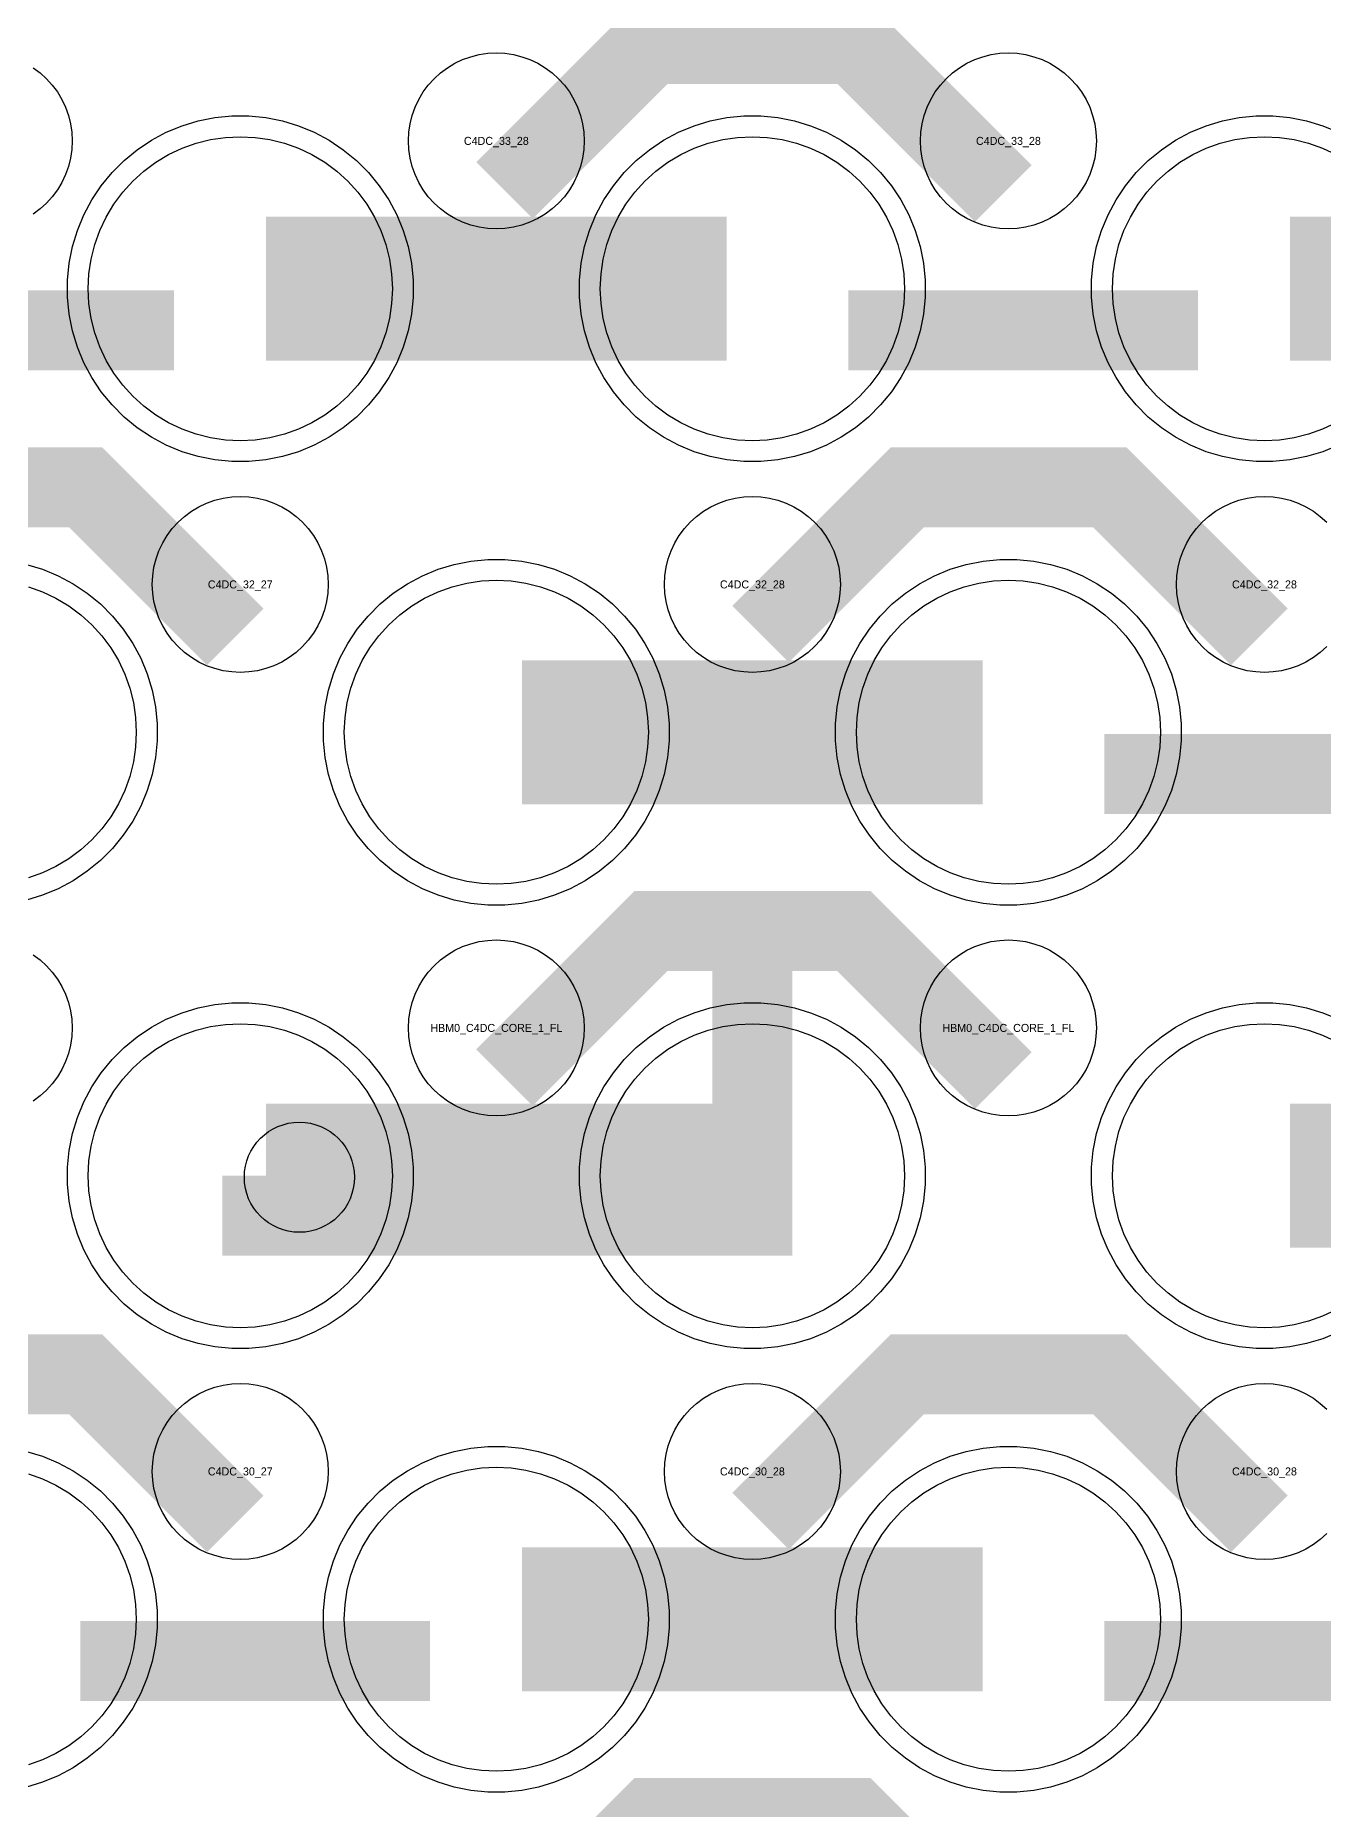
# Model space of a CAD drawing. Extents: x -11880 to 11880, y -14992 to 14992.
# Drawn here: x -3184 to -2782, y -10742 to -10188 of the extents above; entities that cross this region are included whole.
import ezdxf
from ezdxf.enums import TextEntityAlignment as Align

# ---------------------------------------------------------------- set-up
doc = ezdxf.new("R2010")
doc.units = 0
doc.header["$MEASUREMENT"] = 0
for name, color, linetype in [('GDS_775_DT_237', 138, 'CONTINUOUS'), ('RDL1_FS', 34, 'CONTINUOUS'), ('RDL_BS', 160, 'CONTINUOUS')]:
    doc.layers.add(name, color=color, linetype=linetype)

msp = doc.modelspace()

# ---------------------------------------------------------------- linework, layer by layer
at = {"layer": 'RDL1_FS'}
for points in [[(-3120, -10314.459), (-3124.657, -10314.23), (-3129.268, -10313.546), (-3133.791, -10312.414), (-3138.181, -10310.842), (-3142.395, -10308.85), (-3146.395, -10306.452), (-3150.14, -10303.674), (-3153.594, -10300.544), (-3156.724, -10297.09), (-3159.502, -10293.345), (-3161.9, -10289.345), (-3163.892, -10285.131), (-3165.464, -10280.741), (-3166.596, -10276.218), (-3167.28, -10271.607), (-3167.509, -10266.95), (-3167.28, -10262.293), (-3166.596, -10257.682), (-3165.464, -10253.159), (-3163.892, -10248.769), (-3161.9, -10244.555), (-3159.502, -10240.555), (-3156.724, -10236.81), (-3153.594, -10233.356), (-3150.14, -10230.226), (-3146.395, -10227.448), (-3142.395, -10225.05), (-3138.181, -10223.058), (-3133.791, -10221.486), (-3129.268, -10220.354), (-3124.657, -10219.67), (-3120, -10219.441), (-3115.343, -10219.67), (-3110.732, -10220.354), (-3106.209, -10221.486), (-3101.819, -10223.058), (-3097.605, -10225.05), (-3093.605, -10227.448), (-3089.86, -10230.226), (-3086.406, -10233.356), (-3083.276, -10236.81), (-3080.498, -10240.555), (-3078.1, -10244.555), (-3076.108, -10248.769), (-3074.536, -10253.159), (-3073.404, -10257.682), (-3072.72, -10262.293), (-3072.491, -10266.95), (-3072.72, -10271.607), (-3073.404, -10276.218), (-3074.536, -10280.741), (-3076.108, -10285.131), (-3078.1, -10289.345), (-3080.498, -10293.345), (-3083.276, -10297.09), (-3086.406, -10300.544), (-3089.86, -10303.674), (-3093.605, -10306.452), (-3097.605, -10308.85), (-3101.819, -10310.842), (-3106.209, -10312.414), (-3110.732, -10313.546), (-3115.343, -10314.23)], [(-2960, -10314.459), (-2964.657, -10314.23), (-2969.268, -10313.546), (-2973.791, -10312.414), (-2978.181, -10310.842), (-2982.395, -10308.85), (-2986.395, -10306.452), (-2990.14, -10303.674), (-2993.594, -10300.544), (-2996.724, -10297.09), (-2999.502, -10293.345), (-3001.9, -10289.345), (-3003.892, -10285.131), (-3005.464, -10280.741), (-3006.596, -10276.218), (-3007.28, -10271.607), (-3007.509, -10266.95), (-3007.28, -10262.293), (-3006.596, -10257.682), (-3005.464, -10253.159), (-3003.892, -10248.769), (-3001.9, -10244.555), (-2999.502, -10240.555), (-2996.724, -10236.81), (-2993.594, -10233.356), (-2990.14, -10230.226), (-2986.395, -10227.448), (-2982.395, -10225.05), (-2978.181, -10223.058), (-2973.791, -10221.486), (-2969.268, -10220.354), (-2964.657, -10219.67), (-2960, -10219.441), (-2955.343, -10219.67), (-2950.732, -10220.354), (-2946.209, -10221.486), (-2941.819, -10223.058), (-2937.605, -10225.05), (-2933.605, -10227.448), (-2929.86, -10230.226), (-2926.406, -10233.356), (-2923.276, -10236.81), (-2920.498, -10240.555), (-2918.1, -10244.555), (-2916.108, -10248.769), (-2914.536, -10253.159), (-2913.404, -10257.682), (-2912.72, -10262.293), (-2912.491, -10266.95), (-2912.72, -10271.607), (-2913.404, -10276.218), (-2914.536, -10280.741), (-2916.108, -10285.131), (-2918.1, -10289.345), (-2920.498, -10293.345), (-2923.276, -10297.09), (-2926.406, -10300.544), (-2929.86, -10303.674), (-2933.605, -10306.452), (-2937.605, -10308.85), (-2941.819, -10310.842), (-2946.209, -10312.414), (-2950.732, -10313.546), (-2955.343, -10314.23)], [(-3040, -10453.024), (-3044.657, -10452.795), (-3049.268, -10452.111), (-3053.791, -10450.979), (-3058.181, -10449.407), (-3062.395, -10447.415), (-3066.395, -10445.017), (-3070.14, -10442.239), (-3073.594, -10439.109), (-3076.724, -10435.655), (-3079.502, -10431.91), (-3081.9, -10427.91), (-3083.892, -10423.696), (-3085.464, -10419.306), (-3086.596, -10414.783), (-3087.28, -10410.172), (-3087.509, -10405.515), (-3087.28, -10400.858), (-3086.596, -10396.247), (-3085.464, -10391.724), (-3083.892, -10387.334), (-3081.9, -10383.12), (-3079.502, -10379.12), (-3076.724, -10375.375), (-3073.594, -10371.921), (-3070.14, -10368.791), (-3066.395, -10366.013), (-3062.395, -10363.615), (-3058.181, -10361.623), (-3053.791, -10360.051), (-3049.268, -10358.919), (-3044.657, -10358.235), (-3040, -10358.006), (-3035.343, -10358.235), (-3030.732, -10358.919), (-3026.209, -10360.051), (-3021.819, -10361.623), (-3017.605, -10363.615), (-3013.605, -10366.013), (-3009.86, -10368.791), (-3006.406, -10371.921), (-3003.276, -10375.375), (-3000.498, -10379.12), (-2998.1, -10383.12), (-2996.108, -10387.334), (-2994.536, -10391.724), (-2993.404, -10396.247), (-2992.72, -10400.858), (-2992.491, -10405.515), (-2992.72, -10410.172), (-2993.404, -10414.783), (-2994.536, -10419.306), (-2996.108, -10423.696), (-2998.1, -10427.91), (-3000.498, -10431.91), (-3003.276, -10435.655), (-3006.406, -10439.109), (-3009.86, -10442.239), (-3013.605, -10445.017), (-3017.605, -10447.415), (-3021.819, -10449.407), (-3026.209, -10450.979), (-3030.732, -10452.111), (-3035.343, -10452.795)], [(-2880, -10453.024), (-2884.657, -10452.795), (-2889.268, -10452.111), (-2893.791, -10450.979), (-2898.181, -10449.407), (-2902.395, -10447.415), (-2906.395, -10445.017), (-2910.14, -10442.239), (-2913.594, -10439.109), (-2916.724, -10435.655), (-2919.502, -10431.91), (-2921.9, -10427.91), (-2923.892, -10423.696), (-2925.464, -10419.306), (-2926.596, -10414.783), (-2927.28, -10410.172), (-2927.509, -10405.515), (-2927.28, -10400.858), (-2926.596, -10396.247), (-2925.464, -10391.724), (-2923.892, -10387.334), (-2921.9, -10383.12), (-2919.502, -10379.12), (-2916.724, -10375.375), (-2913.594, -10371.921), (-2910.14, -10368.791), (-2906.395, -10366.013), (-2902.395, -10363.615), (-2898.181, -10361.623), (-2893.791, -10360.051), (-2889.268, -10358.919), (-2884.657, -10358.235), (-2880, -10358.006), (-2875.343, -10358.235), (-2870.732, -10358.919), (-2866.209, -10360.051), (-2861.819, -10361.623), (-2857.605, -10363.615), (-2853.605, -10366.013), (-2849.86, -10368.791), (-2846.406, -10371.921), (-2843.276, -10375.375), (-2840.498, -10379.12), (-2838.1, -10383.12), (-2836.108, -10387.334), (-2834.536, -10391.724), (-2833.404, -10396.247), (-2832.72, -10400.858), (-2832.491, -10405.515), (-2832.72, -10410.172), (-2833.404, -10414.783), (-2834.536, -10419.306), (-2836.108, -10423.696), (-2838.1, -10427.91), (-2840.498, -10431.91), (-2843.276, -10435.655), (-2846.406, -10439.109), (-2849.86, -10442.239), (-2853.605, -10445.017), (-2857.605, -10447.415), (-2861.819, -10449.407), (-2866.209, -10450.979), (-2870.732, -10452.111), (-2875.343, -10452.795)], [(-3120, -10591.589), (-3124.657, -10591.36), (-3129.268, -10590.676), (-3133.791, -10589.544), (-3138.181, -10587.972), (-3142.395, -10585.98), (-3146.395, -10583.582), (-3150.14, -10580.804), (-3153.594, -10577.674), (-3156.724, -10574.22), (-3159.502, -10570.475), (-3161.9, -10566.475), (-3163.892, -10562.261), (-3165.464, -10557.871), (-3166.596, -10553.348), (-3167.28, -10548.737), (-3167.509, -10544.08), (-3167.28, -10539.423), (-3166.596, -10534.812), (-3165.464, -10530.289), (-3163.892, -10525.899), (-3161.9, -10521.685), (-3159.502, -10517.685), (-3156.724, -10513.94), (-3153.594, -10510.486), (-3150.14, -10507.356), (-3146.395, -10504.578), (-3142.395, -10502.18), (-3138.181, -10500.188), (-3133.791, -10498.616), (-3129.268, -10497.484), (-3124.657, -10496.8), (-3120, -10496.571), (-3115.343, -10496.8), (-3110.732, -10497.484), (-3106.209, -10498.616), (-3101.819, -10500.188), (-3097.605, -10502.18), (-3093.605, -10504.578), (-3089.86, -10507.356), (-3086.406, -10510.486), (-3083.276, -10513.94), (-3080.498, -10517.685), (-3078.1, -10521.685), (-3076.108, -10525.899), (-3074.536, -10530.289), (-3073.404, -10534.812), (-3072.72, -10539.423), (-3072.491, -10544.08), (-3072.72, -10548.737), (-3073.404, -10553.348), (-3074.536, -10557.871), (-3076.108, -10562.261), (-3078.1, -10566.475), (-3080.498, -10570.475), (-3083.276, -10574.22), (-3086.406, -10577.674), (-3089.86, -10580.804), (-3093.605, -10583.582), (-3097.605, -10585.98), (-3101.819, -10587.972), (-3106.209, -10589.544), (-3110.732, -10590.676), (-3115.343, -10591.36)], [(-2960, -10591.589), (-2964.657, -10591.36), (-2969.268, -10590.676), (-2973.791, -10589.544), (-2978.181, -10587.972), (-2982.395, -10585.98), (-2986.395, -10583.582), (-2990.14, -10580.804), (-2993.594, -10577.674), (-2996.724, -10574.22), (-2999.502, -10570.475), (-3001.9, -10566.475), (-3003.892, -10562.261), (-3005.464, -10557.871), (-3006.596, -10553.348), (-3007.28, -10548.737), (-3007.509, -10544.08), (-3007.28, -10539.423), (-3006.596, -10534.812), (-3005.464, -10530.289), (-3003.892, -10525.899), (-3001.9, -10521.685), (-2999.502, -10517.685), (-2996.724, -10513.94), (-2993.594, -10510.486), (-2990.14, -10507.356), (-2986.395, -10504.578), (-2982.395, -10502.18), (-2978.181, -10500.188), (-2973.791, -10498.616), (-2969.268, -10497.484), (-2964.657, -10496.8), (-2960, -10496.571), (-2955.343, -10496.8), (-2950.732, -10497.484), (-2946.209, -10498.616), (-2941.819, -10500.188), (-2937.605, -10502.18), (-2933.605, -10504.578), (-2929.86, -10507.356), (-2926.406, -10510.486), (-2923.276, -10513.94), (-2920.498, -10517.685), (-2918.1, -10521.685), (-2916.108, -10525.899), (-2914.536, -10530.289), (-2913.404, -10534.812), (-2912.72, -10539.423), (-2912.491, -10544.08), (-2912.72, -10548.737), (-2913.404, -10553.348), (-2914.536, -10557.871), (-2916.108, -10562.261), (-2918.1, -10566.475), (-2920.498, -10570.475), (-2923.276, -10574.22), (-2926.406, -10577.674), (-2929.86, -10580.804), (-2933.605, -10583.582), (-2937.605, -10585.98), (-2941.819, -10587.972), (-2946.209, -10589.544), (-2950.732, -10590.676), (-2955.343, -10591.36)], [(-3040, -10730.149), (-3044.657, -10729.92), (-3049.268, -10729.236), (-3053.791, -10728.104), (-3058.181, -10726.532), (-3062.395, -10724.54), (-3066.395, -10722.142), (-3070.14, -10719.364), (-3073.594, -10716.234), (-3076.724, -10712.78), (-3079.502, -10709.035), (-3081.9, -10705.035), (-3083.892, -10700.821), (-3085.464, -10696.431), (-3086.596, -10691.908), (-3087.28, -10687.297), (-3087.509, -10682.64), (-3087.28, -10677.983), (-3086.596, -10673.372), (-3085.464, -10668.849), (-3083.892, -10664.459), (-3081.9, -10660.245), (-3079.502, -10656.245), (-3076.724, -10652.5), (-3073.594, -10649.046), (-3070.14, -10645.916), (-3066.395, -10643.138), (-3062.395, -10640.74), (-3058.181, -10638.748), (-3053.791, -10637.176), (-3049.268, -10636.044), (-3044.657, -10635.36), (-3040, -10635.131), (-3035.343, -10635.36), (-3030.732, -10636.044), (-3026.209, -10637.176), (-3021.819, -10638.748), (-3017.605, -10640.74), (-3013.605, -10643.138), (-3009.86, -10645.916), (-3006.406, -10649.046), (-3003.276, -10652.5), (-3000.498, -10656.245), (-2998.1, -10660.245), (-2996.108, -10664.459), (-2994.536, -10668.849), (-2993.404, -10673.372), (-2992.72, -10677.983), (-2992.491, -10682.64), (-2992.72, -10687.297), (-2993.404, -10691.908), (-2994.536, -10696.431), (-2996.108, -10700.821), (-2998.1, -10705.035), (-3000.498, -10709.035), (-3003.276, -10712.78), (-3006.406, -10716.234), (-3009.86, -10719.364), (-3013.605, -10722.142), (-3017.605, -10724.54), (-3021.819, -10726.532), (-3026.209, -10728.104), (-3030.732, -10729.236), (-3035.343, -10729.92)], [(-2880, -10730.149), (-2884.657, -10729.92), (-2889.268, -10729.236), (-2893.791, -10728.104), (-2898.181, -10726.532), (-2902.395, -10724.54), (-2906.395, -10722.142), (-2910.14, -10719.364), (-2913.594, -10716.234), (-2916.724, -10712.78), (-2919.502, -10709.035), (-2921.9, -10705.035), (-2923.892, -10700.821), (-2925.464, -10696.431), (-2926.596, -10691.908), (-2927.28, -10687.297), (-2927.509, -10682.64), (-2927.28, -10677.983), (-2926.596, -10673.372), (-2925.464, -10668.849), (-2923.892, -10664.459), (-2921.9, -10660.245), (-2919.502, -10656.245), (-2916.724, -10652.5), (-2913.594, -10649.046), (-2910.14, -10645.916), (-2906.395, -10643.138), (-2902.395, -10640.74), (-2898.181, -10638.748), (-2893.791, -10637.176), (-2889.268, -10636.044), (-2884.657, -10635.36), (-2880, -10635.131), (-2875.343, -10635.36), (-2870.732, -10636.044), (-2866.209, -10637.176), (-2861.819, -10638.748), (-2857.605, -10640.74), (-2853.605, -10643.138), (-2849.86, -10645.916), (-2846.406, -10649.046), (-2843.276, -10652.5), (-2840.498, -10656.245), (-2838.1, -10660.245), (-2836.108, -10664.459), (-2834.536, -10668.849), (-2833.404, -10673.372), (-2832.72, -10677.983), (-2832.491, -10682.64), (-2832.72, -10687.297), (-2833.404, -10691.908), (-2834.536, -10696.431), (-2836.108, -10700.821), (-2838.1, -10705.035), (-2840.498, -10709.035), (-2843.276, -10712.78), (-2846.406, -10716.234), (-2849.86, -10719.364), (-2853.605, -10722.142), (-2857.605, -10724.54), (-2861.819, -10726.532), (-2866.209, -10728.104), (-2870.732, -10729.236), (-2875.343, -10729.92)]]:
    msp.add_lwpolyline(points, close=True, dxfattribs=at)
for points in [[(-2777.605, -10308.85), (-2781.819, -10310.842), (-2786.209, -10312.414), (-2790.732, -10313.546), (-2795.343, -10314.23), (-2800, -10314.459), (-2804.657, -10314.23), (-2809.268, -10313.546), (-2813.791, -10312.414), (-2818.181, -10310.842), (-2822.395, -10308.85), (-2826.395, -10306.452), (-2830.14, -10303.674), (-2833.594, -10300.544), (-2836.724, -10297.09), (-2839.502, -10293.345), (-2841.9, -10289.345), (-2843.892, -10285.131), (-2845.464, -10280.741), (-2846.596, -10276.218), (-2847.28, -10271.607), (-2847.509, -10266.95), (-2847.28, -10262.293), (-2846.596, -10257.682), (-2845.464, -10253.159), (-2843.892, -10248.769), (-2841.9, -10244.555), (-2839.502, -10240.555), (-2836.724, -10236.81), (-2833.594, -10233.356), (-2830.14, -10230.226), (-2826.395, -10227.448), (-2822.395, -10225.05), (-2818.181, -10223.058), (-2813.791, -10221.486), (-2809.268, -10220.354), (-2804.657, -10219.67), (-2800, -10219.441), (-2795.343, -10219.67), (-2790.732, -10220.354), (-2786.209, -10221.486), (-2781.819, -10223.058), (-2777.605, -10225.05)], [(-2777.605, -10585.98), (-2781.819, -10587.972), (-2786.209, -10589.544), (-2790.732, -10590.676), (-2795.343, -10591.36), (-2800, -10591.589), (-2804.657, -10591.36), (-2809.268, -10590.676), (-2813.791, -10589.544), (-2818.181, -10587.972), (-2822.395, -10585.98), (-2826.395, -10583.582), (-2830.14, -10580.804), (-2833.594, -10577.674), (-2836.724, -10574.22), (-2839.502, -10570.475), (-2841.9, -10566.475), (-2843.892, -10562.261), (-2845.464, -10557.871), (-2846.596, -10553.348), (-2847.28, -10548.737), (-2847.509, -10544.08), (-2847.28, -10539.423), (-2846.596, -10534.812), (-2845.464, -10530.289), (-2843.892, -10525.899), (-2841.9, -10521.685), (-2839.502, -10517.685), (-2836.724, -10513.94), (-2833.594, -10510.486), (-2830.14, -10507.356), (-2826.395, -10504.578), (-2822.395, -10502.18), (-2818.181, -10500.188), (-2813.791, -10498.616), (-2809.268, -10497.484), (-2804.657, -10496.8), (-2800, -10496.571), (-2795.343, -10496.8), (-2790.732, -10497.484), (-2786.209, -10498.616), (-2781.819, -10500.188), (-2777.605, -10502.18)], [(-3186.209, -10637.176), (-3181.819, -10638.748), (-3177.605, -10640.74), (-3173.605, -10643.138), (-3169.86, -10645.916), (-3166.406, -10649.046), (-3163.276, -10652.5), (-3160.498, -10656.245), (-3158.1, -10660.245), (-3156.108, -10664.459), (-3154.536, -10668.849), (-3153.404, -10673.372), (-3152.72, -10677.983), (-3152.491, -10682.64), (-3152.72, -10687.297), (-3153.404, -10691.908), (-3154.536, -10696.431), (-3156.108, -10700.821), (-3158.1, -10705.035), (-3160.498, -10709.035), (-3163.276, -10712.78), (-3166.406, -10716.234), (-3169.86, -10719.364), (-3173.605, -10722.142), (-3177.605, -10724.54), (-3181.819, -10726.532), (-3186.209, -10728.104)]]:
    msp.add_lwpolyline(points, dxfattribs=at)
for points in [[(-3111.998, -10266.95, 45, 45, 0), (-3039.998, -10266.95, 45, 45, 0)], [(-3039.998, -10266.95, 45, 45, 0), (-2967.998, -10266.95, 45, 45, 0)], [(-2791.998, -10266.95, 45, 45, 0), (-2719.998, -10266.95, 45, 45, 0)], [(-3031.998, -10405.515, 45, 45, 0), (-2959.998, -10405.515, 45, 45, 0)], [(-2959.998, -10405.515, 45, 45, 0), (-2887.998, -10405.515, 45, 45, 0)], [(-3111.998, -10544.08, 45, 45, 0), (-3039.998, -10544.08, 45, 45, 0)], [(-3039.998, -10544.08, 45, 45, 0), (-2967.998, -10544.08, 45, 45, 0)], [(-2791.998, -10544.08, 45, 45, 0), (-2719.998, -10544.08, 45, 45, 0)], [(-3031.998, -10682.64, 45, 45, 0), (-2959.998, -10682.64, 45, 45, 0)], [(-2959.998, -10682.64, 45, 45, 0), (-2887.998, -10682.64, 45, 45, 0)]]:
    msp.add_lwpolyline(points, format="xyseb", dxfattribs=at)
at = {"layer": 'RDL1_FS', "color": 240, "true_color": 0xed1f24}
msp.add_lwpolyline([(-3186.209, -10360.051), (-3181.819, -10361.623), (-3177.605, -10363.615), (-3173.605, -10366.013), (-3169.86, -10368.791), (-3166.406, -10371.921), (-3163.276, -10375.375), (-3160.498, -10379.12), (-3158.1, -10383.12), (-3156.108, -10387.334), (-3154.536, -10391.724), (-3153.404, -10396.247), (-3152.72, -10400.858), (-3152.491, -10405.515), (-3152.72, -10410.172), (-3153.404, -10414.783), (-3154.536, -10419.306), (-3156.108, -10423.696), (-3158.1, -10427.91), (-3160.498, -10431.91), (-3163.276, -10435.655), (-3166.406, -10439.109), (-3169.86, -10442.239), (-3173.605, -10445.017), (-3177.605, -10447.415), (-3181.819, -10449.407), (-3186.209, -10450.979)], dxfattribs=at)
at = {"layer": 'RDL1_FS'}
msp.add_circle((-3101.534, -10544.543), 17.2, dxfattribs=at)
at = {"layer": 'RDL_BS'}
for points in [[(-3037.438, -10236.264, 25, 25, 0), (-2991.623, -10190.449, 25, 25, 0), (-2958.07, -10190.449, 25, 25, 0)], [(-2881.599, -10237.163, 25, 25, 0), (-2928.313, -10190.449, 25, 25, 0), (-2958.071, -10190.449, 25, 25, 0)], [(-3249.984, -10279.963, 25, 25, 0), (-3140.719, -10279.963, 25, 25, 0)], [(-2929.984, -10279.963, 25, 25, 0), (-2820.719, -10279.963, 25, 25, 0)], [(-3121.599, -10375.728, 25, 25, 0), (-3168.313, -10329.014, 25, 25, 0), (-3198.071, -10329.014, 25, 25, 0)], [(-2957.438, -10374.829, 25, 25, 0), (-2911.623, -10329.014, 25, 25, 0), (-2878.07, -10329.014, 25, 25, 0)], [(-2801.599, -10375.728, 25, 25, 0), (-2848.313, -10329.014, 25, 25, 0), (-2878.071, -10329.014, 25, 25, 0)], [(-2849.984, -10418.528, 25, 25, 0), (-2740.719, -10418.528, 25, 25, 0)], [(-2960, -10569.08, 25, 25, 0), (-2960, -10455.079, 25, 25, 0)], [(-3037.438, -10513.394, 25, 25, 0), (-2991.623, -10467.579, 25, 25, 0), (-2958.07, -10467.579, 25, 25, 0)], [(-2881.599, -10514.293, 25, 25, 0), (-2928.313, -10467.579, 25, 25, 0), (-2958.071, -10467.579, 25, 25, 0)], [(-3125.603, -10556.58, 25, 25, 0), (-2947.5, -10556.58, 25, 25, 0)], [(-3121.599, -10652.853, 25, 25, 0), (-3168.313, -10606.139, 25, 25, 0), (-3198.071, -10606.139, 25, 25, 0)], [(-2957.438, -10651.954, 25, 25, 0), (-2911.623, -10606.139, 25, 25, 0), (-2878.07, -10606.139, 25, 25, 0)], [(-2801.599, -10652.853, 25, 25, 0), (-2848.313, -10606.139, 25, 25, 0), (-2878.071, -10606.139, 25, 25, 0)], [(-3169.984, -10695.653, 25, 25, 0), (-3060.719, -10695.653, 25, 25, 0)], [(-2849.984, -10695.653, 25, 25, 0), (-2740.719, -10695.653, 25, 25, 0)], [(-3037.438, -10790.519, 25, 25, 0), (-2991.623, -10744.704, 25, 25, 0), (-2958.07, -10744.704, 25, 25, 0)], [(-2881.599, -10791.418, 25, 25, 0), (-2928.313, -10744.704, 25, 25, 0), (-2958.071, -10744.704, 25, 25, 0)]]:
    msp.add_lwpolyline(points, format="xyseb", dxfattribs=at)
for points in [[(-3184.72, -10197.905), (-3182.557, -10199.508), (-3180.558, -10201.32), (-3178.746, -10203.319), (-3177.143, -10205.482), (-3175.75, -10207.806), (-3174.598, -10210.243), (-3173.691, -10212.778), (-3173.034, -10215.397), (-3172.638, -10218.069), (-3172.506, -10220.762), (-3172.638, -10223.455), (-3173.034, -10226.127), (-3173.691, -10228.746), (-3174.598, -10231.281), (-3175.75, -10233.718), (-3177.143, -10236.042), (-3178.746, -10238.205), (-3180.558, -10240.204), (-3182.557, -10242.016), (-3184.72, -10243.619)], [(-2776.885, -10315.825), (-2781.795, -10317.856), (-2786.835, -10319.387), (-2792.062, -10320.433), (-2797.356, -10320.95), (-2802.644, -10320.95), (-2807.938, -10320.433), (-2813.165, -10319.387), (-2818.205, -10317.856), (-2823.115, -10315.825), (-2827.777, -10313.333), (-2832.191, -10310.386), (-2836.292, -10307.024), (-2840.074, -10303.242), (-2843.436, -10299.141), (-2846.383, -10294.727), (-2848.875, -10290.065), (-2850.906, -10285.155), (-2852.437, -10280.115), (-2853.483, -10274.888), (-2854, -10269.594), (-2854, -10264.306), (-2853.483, -10259.012), (-2852.437, -10253.785), (-2850.906, -10248.745), (-2848.875, -10243.835), (-2846.383, -10239.173), (-2843.436, -10234.759), (-2840.074, -10230.658), (-2836.292, -10226.876), (-2832.191, -10223.514), (-2827.777, -10220.567), (-2823.115, -10218.075), (-2818.205, -10216.044), (-2813.165, -10214.513), (-2807.938, -10213.467), (-2802.644, -10212.95), (-2797.356, -10212.95), (-2792.062, -10213.467), (-2786.835, -10214.513), (-2781.795, -10216.044), (-2776.885, -10218.075)], [(-2780.558, -10378.769), (-2782.557, -10380.581), (-2784.72, -10382.184), (-2787.044, -10383.577), (-2789.481, -10384.729), (-2792.016, -10385.636), (-2794.635, -10386.293), (-2797.307, -10386.689), (-2800, -10386.821), (-2802.693, -10386.689), (-2805.365, -10386.293), (-2807.984, -10385.636), (-2810.519, -10384.729), (-2812.956, -10383.577), (-2815.28, -10382.184), (-2817.443, -10380.581), (-2819.442, -10378.769), (-2821.254, -10376.77), (-2822.857, -10374.607), (-2824.25, -10372.283), (-2825.402, -10369.846), (-2826.309, -10367.311), (-2826.966, -10364.692), (-2827.362, -10362.02), (-2827.494, -10359.327), (-2827.362, -10356.634), (-2826.966, -10353.962), (-2826.309, -10351.343), (-2825.402, -10348.808), (-2824.25, -10346.371), (-2822.857, -10344.047), (-2821.254, -10341.884), (-2819.442, -10339.885), (-2817.443, -10338.073), (-2815.28, -10336.47), (-2812.956, -10335.077), (-2810.519, -10333.925), (-2807.984, -10333.018), (-2805.365, -10332.361), (-2802.693, -10331.965), (-2800, -10331.833), (-2797.307, -10331.965), (-2794.635, -10332.361), (-2792.016, -10333.018), (-2789.481, -10333.925), (-2787.044, -10335.077), (-2784.72, -10336.47), (-2782.557, -10338.073), (-2780.558, -10339.885)], [(-3184.72, -10475.035), (-3182.557, -10476.638), (-3180.558, -10478.45), (-3178.746, -10480.449), (-3177.143, -10482.612), (-3175.75, -10484.936), (-3174.598, -10487.373), (-3173.691, -10489.908), (-3173.034, -10492.527), (-3172.638, -10495.199), (-3172.506, -10497.892), (-3172.638, -10500.585), (-3173.034, -10503.257), (-3173.691, -10505.876), (-3174.598, -10508.411), (-3175.75, -10510.848), (-3177.143, -10513.172), (-3178.746, -10515.335), (-3180.558, -10517.334), (-3182.557, -10519.146), (-3184.72, -10520.749)], [(-2776.885, -10592.955), (-2781.795, -10594.986), (-2786.835, -10596.517), (-2792.062, -10597.563), (-2797.356, -10598.08), (-2802.644, -10598.08), (-2807.938, -10597.563), (-2813.165, -10596.517), (-2818.205, -10594.986), (-2823.115, -10592.955), (-2827.777, -10590.463), (-2832.191, -10587.516), (-2836.292, -10584.154), (-2840.074, -10580.372), (-2843.436, -10576.271), (-2846.383, -10571.857), (-2848.875, -10567.195), (-2850.906, -10562.285), (-2852.437, -10557.245), (-2853.483, -10552.018), (-2854, -10546.724), (-2854, -10541.436), (-2853.483, -10536.142), (-2852.437, -10530.915), (-2850.906, -10525.875), (-2848.875, -10520.965), (-2846.383, -10516.303), (-2843.436, -10511.889), (-2840.074, -10507.788), (-2836.292, -10504.006), (-2832.191, -10500.644), (-2827.777, -10497.697), (-2823.115, -10495.205), (-2818.205, -10493.174), (-2813.165, -10491.643), (-2807.938, -10490.597), (-2802.644, -10490.08), (-2797.356, -10490.08), (-2792.062, -10490.597), (-2786.835, -10491.643), (-2781.795, -10493.174), (-2776.885, -10495.205)], [(-2780.558, -10655.894), (-2782.557, -10657.706), (-2784.72, -10659.309), (-2787.044, -10660.702), (-2789.481, -10661.854), (-2792.016, -10662.761), (-2794.635, -10663.418), (-2797.307, -10663.814), (-2800, -10663.946), (-2802.693, -10663.814), (-2805.365, -10663.418), (-2807.984, -10662.761), (-2810.519, -10661.854), (-2812.956, -10660.702), (-2815.28, -10659.309), (-2817.443, -10657.706), (-2819.442, -10655.894), (-2821.254, -10653.895), (-2822.857, -10651.732), (-2824.25, -10649.408), (-2825.402, -10646.971), (-2826.309, -10644.436), (-2826.966, -10641.817), (-2827.362, -10639.145), (-2827.494, -10636.452), (-2827.362, -10633.759), (-2826.966, -10631.087), (-2826.309, -10628.468), (-2825.402, -10625.933), (-2824.25, -10623.496), (-2822.857, -10621.172), (-2821.254, -10619.009), (-2819.442, -10617.01), (-2817.443, -10615.198), (-2815.28, -10613.595), (-2812.956, -10612.202), (-2810.519, -10611.05), (-2807.984, -10610.143), (-2805.365, -10609.486), (-2802.693, -10609.09), (-2800, -10608.958), (-2797.307, -10609.09), (-2794.635, -10609.486), (-2792.016, -10610.143), (-2789.481, -10611.05), (-2787.044, -10612.202), (-2784.72, -10613.595), (-2782.557, -10615.198), (-2780.558, -10617.01)], [(-3186.835, -10630.203), (-3181.795, -10631.734), (-3176.885, -10633.765), (-3172.223, -10636.257), (-3167.809, -10639.204), (-3163.708, -10642.566), (-3159.926, -10646.348), (-3156.564, -10650.449), (-3153.617, -10654.863), (-3151.125, -10659.525), (-3149.094, -10664.435), (-3147.563, -10669.475), (-3146.517, -10674.702), (-3146, -10679.996), (-3146, -10685.284), (-3146.517, -10690.578), (-3147.563, -10695.805), (-3149.094, -10700.845), (-3151.125, -10705.755), (-3153.617, -10710.417), (-3156.564, -10714.831), (-3159.926, -10718.932), (-3163.708, -10722.714), (-3167.809, -10726.076), (-3172.223, -10729.023), (-3176.885, -10731.515), (-3181.795, -10733.546), (-3186.835, -10735.077)]]:
    msp.add_lwpolyline(points, dxfattribs=at)
for points in [[(-3040, -10248.256), (-3042.693, -10248.124), (-3045.365, -10247.728), (-3047.984, -10247.071), (-3050.519, -10246.164), (-3052.956, -10245.012), (-3055.28, -10243.619), (-3057.443, -10242.016), (-3059.442, -10240.204), (-3061.254, -10238.205), (-3062.857, -10236.042), (-3064.25, -10233.718), (-3065.402, -10231.281), (-3066.309, -10228.746), (-3066.966, -10226.127), (-3067.362, -10223.455), (-3067.494, -10220.762), (-3067.362, -10218.069), (-3066.966, -10215.397), (-3066.309, -10212.778), (-3065.402, -10210.243), (-3064.25, -10207.806), (-3062.857, -10205.482), (-3061.254, -10203.319), (-3059.442, -10201.32), (-3057.443, -10199.508), (-3055.28, -10197.905), (-3052.956, -10196.512), (-3050.519, -10195.36), (-3047.984, -10194.453), (-3045.365, -10193.796), (-3042.693, -10193.4), (-3040, -10193.268), (-3037.307, -10193.4), (-3034.635, -10193.796), (-3032.016, -10194.453), (-3029.481, -10195.36), (-3027.044, -10196.512), (-3024.72, -10197.905), (-3022.557, -10199.508), (-3020.558, -10201.32), (-3018.746, -10203.319), (-3017.143, -10205.482), (-3015.75, -10207.806), (-3014.598, -10210.243), (-3013.691, -10212.778), (-3013.034, -10215.397), (-3012.638, -10218.069), (-3012.506, -10220.762), (-3012.638, -10223.455), (-3013.034, -10226.127), (-3013.691, -10228.746), (-3014.598, -10231.281), (-3015.75, -10233.718), (-3017.143, -10236.042), (-3018.746, -10238.205), (-3020.558, -10240.204), (-3022.557, -10242.016), (-3024.72, -10243.619), (-3027.044, -10245.012), (-3029.481, -10246.164), (-3032.016, -10247.071), (-3034.635, -10247.728), (-3037.307, -10248.124)], [(-2880, -10248.256), (-2882.693, -10248.124), (-2885.365, -10247.728), (-2887.984, -10247.071), (-2890.519, -10246.164), (-2892.956, -10245.012), (-2895.28, -10243.619), (-2897.443, -10242.016), (-2899.442, -10240.204), (-2901.254, -10238.205), (-2902.857, -10236.042), (-2904.25, -10233.718), (-2905.402, -10231.281), (-2906.309, -10228.746), (-2906.966, -10226.127), (-2907.362, -10223.455), (-2907.494, -10220.762), (-2907.362, -10218.069), (-2906.966, -10215.397), (-2906.309, -10212.778), (-2905.402, -10210.243), (-2904.25, -10207.806), (-2902.857, -10205.482), (-2901.254, -10203.319), (-2899.442, -10201.32), (-2897.443, -10199.508), (-2895.28, -10197.905), (-2892.956, -10196.512), (-2890.519, -10195.36), (-2887.984, -10194.453), (-2885.365, -10193.796), (-2882.693, -10193.4), (-2880, -10193.268), (-2877.307, -10193.4), (-2874.635, -10193.796), (-2872.016, -10194.453), (-2869.481, -10195.36), (-2867.044, -10196.512), (-2864.72, -10197.905), (-2862.557, -10199.508), (-2860.558, -10201.32), (-2858.746, -10203.319), (-2857.143, -10205.482), (-2855.75, -10207.806), (-2854.598, -10210.243), (-2853.691, -10212.778), (-2853.034, -10215.397), (-2852.638, -10218.069), (-2852.506, -10220.762), (-2852.638, -10223.455), (-2853.034, -10226.127), (-2853.691, -10228.746), (-2854.598, -10231.281), (-2855.75, -10233.718), (-2857.143, -10236.042), (-2858.746, -10238.205), (-2860.558, -10240.204), (-2862.557, -10242.016), (-2864.72, -10243.619), (-2867.044, -10245.012), (-2869.481, -10246.164), (-2872.016, -10247.071), (-2874.635, -10247.728), (-2877.307, -10248.124)], [(-3122.644, -10320.95), (-3127.938, -10320.433), (-3133.165, -10319.387), (-3138.205, -10317.856), (-3143.115, -10315.825), (-3147.777, -10313.333), (-3152.191, -10310.386), (-3156.292, -10307.024), (-3160.074, -10303.242), (-3163.436, -10299.141), (-3166.383, -10294.727), (-3168.875, -10290.065), (-3170.906, -10285.155), (-3172.437, -10280.115), (-3173.483, -10274.888), (-3174, -10269.594), (-3174, -10264.306), (-3173.483, -10259.012), (-3172.437, -10253.785), (-3170.906, -10248.745), (-3168.875, -10243.835), (-3166.383, -10239.173), (-3163.436, -10234.759), (-3160.074, -10230.658), (-3156.292, -10226.876), (-3152.191, -10223.514), (-3147.777, -10220.567), (-3143.115, -10218.075), (-3138.205, -10216.044), (-3133.165, -10214.513), (-3127.938, -10213.467), (-3122.644, -10212.95), (-3117.356, -10212.95), (-3112.062, -10213.467), (-3106.835, -10214.513), (-3101.795, -10216.044), (-3096.885, -10218.075), (-3092.223, -10220.567), (-3087.809, -10223.514), (-3083.708, -10226.876), (-3079.926, -10230.658), (-3076.564, -10234.759), (-3073.617, -10239.173), (-3071.125, -10243.835), (-3069.094, -10248.745), (-3067.563, -10253.785), (-3066.517, -10259.012), (-3066, -10264.306), (-3066, -10269.594), (-3066.517, -10274.888), (-3067.563, -10280.115), (-3069.094, -10285.155), (-3071.125, -10290.065), (-3073.617, -10294.727), (-3076.564, -10299.141), (-3079.926, -10303.242), (-3083.708, -10307.024), (-3087.809, -10310.386), (-3092.223, -10313.333), (-3096.885, -10315.825), (-3101.795, -10317.856), (-3106.835, -10319.387), (-3112.062, -10320.433), (-3117.356, -10320.95)], [(-2962.644, -10320.95), (-2967.938, -10320.433), (-2973.165, -10319.387), (-2978.205, -10317.856), (-2983.115, -10315.825), (-2987.777, -10313.333), (-2992.191, -10310.386), (-2996.292, -10307.024), (-3000.074, -10303.242), (-3003.436, -10299.141), (-3006.383, -10294.727), (-3008.875, -10290.065), (-3010.906, -10285.155), (-3012.437, -10280.115), (-3013.483, -10274.888), (-3014, -10269.594), (-3014, -10264.306), (-3013.483, -10259.012), (-3012.437, -10253.785), (-3010.906, -10248.745), (-3008.875, -10243.835), (-3006.383, -10239.173), (-3003.436, -10234.759), (-3000.074, -10230.658), (-2996.292, -10226.876), (-2992.191, -10223.514), (-2987.777, -10220.567), (-2983.115, -10218.075), (-2978.205, -10216.044), (-2973.165, -10214.513), (-2967.938, -10213.467), (-2962.644, -10212.95), (-2957.356, -10212.95), (-2952.062, -10213.467), (-2946.835, -10214.513), (-2941.795, -10216.044), (-2936.885, -10218.075), (-2932.223, -10220.567), (-2927.809, -10223.514), (-2923.708, -10226.876), (-2919.926, -10230.658), (-2916.564, -10234.759), (-2913.617, -10239.173), (-2911.125, -10243.835), (-2909.094, -10248.745), (-2907.563, -10253.785), (-2906.517, -10259.012), (-2906, -10264.306), (-2906, -10269.594), (-2906.517, -10274.888), (-2907.563, -10280.115), (-2909.094, -10285.155), (-2911.125, -10290.065), (-2913.617, -10294.727), (-2916.564, -10299.141), (-2919.926, -10303.242), (-2923.708, -10307.024), (-2927.809, -10310.386), (-2932.223, -10313.333), (-2936.885, -10315.825), (-2941.795, -10317.856), (-2946.835, -10319.387), (-2952.062, -10320.433), (-2957.356, -10320.95)], [(-3120, -10386.821), (-3122.693, -10386.689), (-3125.365, -10386.293), (-3127.984, -10385.636), (-3130.519, -10384.729), (-3132.956, -10383.577), (-3135.28, -10382.184), (-3137.443, -10380.581), (-3139.442, -10378.769), (-3141.254, -10376.77), (-3142.857, -10374.607), (-3144.25, -10372.283), (-3145.402, -10369.846), (-3146.309, -10367.311), (-3146.966, -10364.692), (-3147.362, -10362.02), (-3147.494, -10359.327), (-3147.362, -10356.634), (-3146.966, -10353.962), (-3146.309, -10351.343), (-3145.402, -10348.808), (-3144.25, -10346.371), (-3142.857, -10344.047), (-3141.254, -10341.884), (-3139.442, -10339.885), (-3137.443, -10338.073), (-3135.28, -10336.47), (-3132.956, -10335.077), (-3130.519, -10333.925), (-3127.984, -10333.018), (-3125.365, -10332.361), (-3122.693, -10331.965), (-3120, -10331.833), (-3117.307, -10331.965), (-3114.635, -10332.361), (-3112.016, -10333.018), (-3109.481, -10333.925), (-3107.044, -10335.077), (-3104.72, -10336.47), (-3102.557, -10338.073), (-3100.558, -10339.885), (-3098.746, -10341.884), (-3097.143, -10344.047), (-3095.75, -10346.371), (-3094.598, -10348.808), (-3093.691, -10351.343), (-3093.034, -10353.962), (-3092.638, -10356.634), (-3092.506, -10359.327), (-3092.638, -10362.02), (-3093.034, -10364.692), (-3093.691, -10367.311), (-3094.598, -10369.846), (-3095.75, -10372.283), (-3097.143, -10374.607), (-3098.746, -10376.77), (-3100.558, -10378.769), (-3102.557, -10380.581), (-3104.72, -10382.184), (-3107.044, -10383.577), (-3109.481, -10384.729), (-3112.016, -10385.636), (-3114.635, -10386.293), (-3117.307, -10386.689)], [(-2960, -10386.821), (-2962.693, -10386.689), (-2965.365, -10386.293), (-2967.984, -10385.636), (-2970.519, -10384.729), (-2972.956, -10383.577), (-2975.28, -10382.184), (-2977.443, -10380.581), (-2979.442, -10378.769), (-2981.254, -10376.77), (-2982.857, -10374.607), (-2984.25, -10372.283), (-2985.402, -10369.846), (-2986.309, -10367.311), (-2986.966, -10364.692), (-2987.362, -10362.02), (-2987.494, -10359.327), (-2987.362, -10356.634), (-2986.966, -10353.962), (-2986.309, -10351.343), (-2985.402, -10348.808), (-2984.25, -10346.371), (-2982.857, -10344.047), (-2981.254, -10341.884), (-2979.442, -10339.885), (-2977.443, -10338.073), (-2975.28, -10336.47), (-2972.956, -10335.077), (-2970.519, -10333.925), (-2967.984, -10333.018), (-2965.365, -10332.361), (-2962.693, -10331.965), (-2960, -10331.833), (-2957.307, -10331.965), (-2954.635, -10332.361), (-2952.016, -10333.018), (-2949.481, -10333.925), (-2947.044, -10335.077), (-2944.72, -10336.47), (-2942.557, -10338.073), (-2940.558, -10339.885), (-2938.746, -10341.884), (-2937.143, -10344.047), (-2935.75, -10346.371), (-2934.598, -10348.808), (-2933.691, -10351.343), (-2933.034, -10353.962), (-2932.638, -10356.634), (-2932.506, -10359.327), (-2932.638, -10362.02), (-2933.034, -10364.692), (-2933.691, -10367.311), (-2934.598, -10369.846), (-2935.75, -10372.283), (-2937.143, -10374.607), (-2938.746, -10376.77), (-2940.558, -10378.769), (-2942.557, -10380.581), (-2944.72, -10382.184), (-2947.044, -10383.577), (-2949.481, -10384.729), (-2952.016, -10385.636), (-2954.635, -10386.293), (-2957.307, -10386.689)], [(-3042.644, -10459.515), (-3047.938, -10458.998), (-3053.165, -10457.952), (-3058.205, -10456.421), (-3063.115, -10454.39), (-3067.777, -10451.898), (-3072.191, -10448.951), (-3076.292, -10445.589), (-3080.074, -10441.807), (-3083.436, -10437.706), (-3086.383, -10433.292), (-3088.875, -10428.63), (-3090.906, -10423.72), (-3092.437, -10418.68), (-3093.483, -10413.453), (-3094, -10408.159), (-3094, -10402.871), (-3093.483, -10397.577), (-3092.437, -10392.35), (-3090.906, -10387.31), (-3088.875, -10382.4), (-3086.383, -10377.738), (-3083.436, -10373.324), (-3080.074, -10369.223), (-3076.292, -10365.441), (-3072.191, -10362.079), (-3067.777, -10359.132), (-3063.115, -10356.64), (-3058.205, -10354.609), (-3053.165, -10353.078), (-3047.938, -10352.032), (-3042.644, -10351.515), (-3037.356, -10351.515), (-3032.062, -10352.032), (-3026.835, -10353.078), (-3021.795, -10354.609), (-3016.885, -10356.64), (-3012.223, -10359.132), (-3007.809, -10362.079), (-3003.708, -10365.441), (-2999.926, -10369.223), (-2996.564, -10373.324), (-2993.617, -10377.738), (-2991.125, -10382.4), (-2989.094, -10387.31), (-2987.563, -10392.35), (-2986.517, -10397.577), (-2986, -10402.871), (-2986, -10408.159), (-2986.517, -10413.453), (-2987.563, -10418.68), (-2989.094, -10423.72), (-2991.125, -10428.63), (-2993.617, -10433.292), (-2996.564, -10437.706), (-2999.926, -10441.807), (-3003.708, -10445.589), (-3007.809, -10448.951), (-3012.223, -10451.898), (-3016.885, -10454.39), (-3021.795, -10456.421), (-3026.835, -10457.952), (-3032.062, -10458.998), (-3037.356, -10459.515)], [(-2882.644, -10459.515), (-2887.938, -10458.998), (-2893.165, -10457.952), (-2898.205, -10456.421), (-2903.115, -10454.39), (-2907.777, -10451.898), (-2912.191, -10448.951), (-2916.292, -10445.589), (-2920.074, -10441.807), (-2923.436, -10437.706), (-2926.383, -10433.292), (-2928.875, -10428.63), (-2930.906, -10423.72), (-2932.437, -10418.68), (-2933.483, -10413.453), (-2934, -10408.159), (-2934, -10402.871), (-2933.483, -10397.577), (-2932.437, -10392.35), (-2930.906, -10387.31), (-2928.875, -10382.4), (-2926.383, -10377.738), (-2923.436, -10373.324), (-2920.074, -10369.223), (-2916.292, -10365.441), (-2912.191, -10362.079), (-2907.777, -10359.132), (-2903.115, -10356.64), (-2898.205, -10354.609), (-2893.165, -10353.078), (-2887.938, -10352.032), (-2882.644, -10351.515), (-2877.356, -10351.515), (-2872.062, -10352.032), (-2866.835, -10353.078), (-2861.795, -10354.609), (-2856.885, -10356.64), (-2852.223, -10359.132), (-2847.809, -10362.079), (-2843.708, -10365.441), (-2839.926, -10369.223), (-2836.564, -10373.324), (-2833.617, -10377.738), (-2831.125, -10382.4), (-2829.094, -10387.31), (-2827.563, -10392.35), (-2826.517, -10397.577), (-2826, -10402.871), (-2826, -10408.159), (-2826.517, -10413.453), (-2827.563, -10418.68), (-2829.094, -10423.72), (-2831.125, -10428.63), (-2833.617, -10433.292), (-2836.564, -10437.706), (-2839.926, -10441.807), (-2843.708, -10445.589), (-2847.809, -10448.951), (-2852.223, -10451.898), (-2856.885, -10454.39), (-2861.795, -10456.421), (-2866.835, -10457.952), (-2872.062, -10458.998), (-2877.356, -10459.515)], [(-3040, -10525.386), (-3042.693, -10525.254), (-3045.365, -10524.858), (-3047.984, -10524.201), (-3050.519, -10523.294), (-3052.956, -10522.142), (-3055.28, -10520.749), (-3057.443, -10519.146), (-3059.442, -10517.334), (-3061.254, -10515.335), (-3062.857, -10513.172), (-3064.25, -10510.848), (-3065.402, -10508.411), (-3066.309, -10505.876), (-3066.966, -10503.257), (-3067.362, -10500.585), (-3067.494, -10497.892), (-3067.362, -10495.199), (-3066.966, -10492.527), (-3066.309, -10489.908), (-3065.402, -10487.373), (-3064.25, -10484.936), (-3062.857, -10482.612), (-3061.254, -10480.449), (-3059.442, -10478.45), (-3057.443, -10476.638), (-3055.28, -10475.035), (-3052.956, -10473.642), (-3050.519, -10472.49), (-3047.984, -10471.583), (-3045.365, -10470.926), (-3042.693, -10470.53), (-3040, -10470.398), (-3037.307, -10470.53), (-3034.635, -10470.926), (-3032.016, -10471.583), (-3029.481, -10472.49), (-3027.044, -10473.642), (-3024.72, -10475.035), (-3022.557, -10476.638), (-3020.558, -10478.45), (-3018.746, -10480.449), (-3017.143, -10482.612), (-3015.75, -10484.936), (-3014.598, -10487.373), (-3013.691, -10489.908), (-3013.034, -10492.527), (-3012.638, -10495.199), (-3012.506, -10497.892), (-3012.638, -10500.585), (-3013.034, -10503.257), (-3013.691, -10505.876), (-3014.598, -10508.411), (-3015.75, -10510.848), (-3017.143, -10513.172), (-3018.746, -10515.335), (-3020.558, -10517.334), (-3022.557, -10519.146), (-3024.72, -10520.749), (-3027.044, -10522.142), (-3029.481, -10523.294), (-3032.016, -10524.201), (-3034.635, -10524.858), (-3037.307, -10525.254)], [(-2880, -10525.386), (-2882.693, -10525.254), (-2885.365, -10524.858), (-2887.984, -10524.201), (-2890.519, -10523.294), (-2892.956, -10522.142), (-2895.28, -10520.749), (-2897.443, -10519.146), (-2899.442, -10517.334), (-2901.254, -10515.335), (-2902.857, -10513.172), (-2904.25, -10510.848), (-2905.402, -10508.411), (-2906.309, -10505.876), (-2906.966, -10503.257), (-2907.362, -10500.585), (-2907.494, -10497.892), (-2907.362, -10495.199), (-2906.966, -10492.527), (-2906.309, -10489.908), (-2905.402, -10487.373), (-2904.25, -10484.936), (-2902.857, -10482.612), (-2901.254, -10480.449), (-2899.442, -10478.45), (-2897.443, -10476.638), (-2895.28, -10475.035), (-2892.956, -10473.642), (-2890.519, -10472.49), (-2887.984, -10471.583), (-2885.365, -10470.926), (-2882.693, -10470.53), (-2880, -10470.398), (-2877.307, -10470.53), (-2874.635, -10470.926), (-2872.016, -10471.583), (-2869.481, -10472.49), (-2867.044, -10473.642), (-2864.72, -10475.035), (-2862.557, -10476.638), (-2860.558, -10478.45), (-2858.746, -10480.449), (-2857.143, -10482.612), (-2855.75, -10484.936), (-2854.598, -10487.373), (-2853.691, -10489.908), (-2853.034, -10492.527), (-2852.638, -10495.199), (-2852.506, -10497.892), (-2852.638, -10500.585), (-2853.034, -10503.257), (-2853.691, -10505.876), (-2854.598, -10508.411), (-2855.75, -10510.848), (-2857.143, -10513.172), (-2858.746, -10515.335), (-2860.558, -10517.334), (-2862.557, -10519.146), (-2864.72, -10520.749), (-2867.044, -10522.142), (-2869.481, -10523.294), (-2872.016, -10524.201), (-2874.635, -10524.858), (-2877.307, -10525.254)], [(-3122.644, -10598.08), (-3127.938, -10597.563), (-3133.165, -10596.517), (-3138.205, -10594.986), (-3143.115, -10592.955), (-3147.777, -10590.463), (-3152.191, -10587.516), (-3156.292, -10584.154), (-3160.074, -10580.372), (-3163.436, -10576.271), (-3166.383, -10571.857), (-3168.875, -10567.195), (-3170.906, -10562.285), (-3172.437, -10557.245), (-3173.483, -10552.018), (-3174, -10546.724), (-3174, -10541.436), (-3173.483, -10536.142), (-3172.437, -10530.915), (-3170.906, -10525.875), (-3168.875, -10520.965), (-3166.383, -10516.303), (-3163.436, -10511.889), (-3160.074, -10507.788), (-3156.292, -10504.006), (-3152.191, -10500.644), (-3147.777, -10497.697), (-3143.115, -10495.205), (-3138.205, -10493.174), (-3133.165, -10491.643), (-3127.938, -10490.597), (-3122.644, -10490.08), (-3117.356, -10490.08), (-3112.062, -10490.597), (-3106.835, -10491.643), (-3101.795, -10493.174), (-3096.885, -10495.205), (-3092.223, -10497.697), (-3087.809, -10500.644), (-3083.708, -10504.006), (-3079.926, -10507.788), (-3076.564, -10511.889), (-3073.617, -10516.303), (-3071.125, -10520.965), (-3069.094, -10525.875), (-3067.563, -10530.915), (-3066.517, -10536.142), (-3066, -10541.436), (-3066, -10546.724), (-3066.517, -10552.018), (-3067.563, -10557.245), (-3069.094, -10562.285), (-3071.125, -10567.195), (-3073.617, -10571.857), (-3076.564, -10576.271), (-3079.926, -10580.372), (-3083.708, -10584.154), (-3087.809, -10587.516), (-3092.223, -10590.463), (-3096.885, -10592.955), (-3101.795, -10594.986), (-3106.835, -10596.517), (-3112.062, -10597.563), (-3117.356, -10598.08)], [(-2962.644, -10598.08), (-2967.938, -10597.563), (-2973.165, -10596.517), (-2978.205, -10594.986), (-2983.115, -10592.955), (-2987.777, -10590.463), (-2992.191, -10587.516), (-2996.292, -10584.154), (-3000.074, -10580.372), (-3003.436, -10576.271), (-3006.383, -10571.857), (-3008.875, -10567.195), (-3010.906, -10562.285), (-3012.437, -10557.245), (-3013.483, -10552.018), (-3014, -10546.724), (-3014, -10541.436), (-3013.483, -10536.142), (-3012.437, -10530.915), (-3010.906, -10525.875), (-3008.875, -10520.965), (-3006.383, -10516.303), (-3003.436, -10511.889), (-3000.074, -10507.788), (-2996.292, -10504.006), (-2992.191, -10500.644), (-2987.777, -10497.697), (-2983.115, -10495.205), (-2978.205, -10493.174), (-2973.165, -10491.643), (-2967.938, -10490.597), (-2962.644, -10490.08), (-2957.356, -10490.08), (-2952.062, -10490.597), (-2946.835, -10491.643), (-2941.795, -10493.174), (-2936.885, -10495.205), (-2932.223, -10497.697), (-2927.809, -10500.644), (-2923.708, -10504.006), (-2919.926, -10507.788), (-2916.564, -10511.889), (-2913.617, -10516.303), (-2911.125, -10520.965), (-2909.094, -10525.875), (-2907.563, -10530.915), (-2906.517, -10536.142), (-2906, -10541.436), (-2906, -10546.724), (-2906.517, -10552.018), (-2907.563, -10557.245), (-2909.094, -10562.285), (-2911.125, -10567.195), (-2913.617, -10571.857), (-2916.564, -10576.271), (-2919.926, -10580.372), (-2923.708, -10584.154), (-2927.809, -10587.516), (-2932.223, -10590.463), (-2936.885, -10592.955), (-2941.795, -10594.986), (-2946.835, -10596.517), (-2952.062, -10597.563), (-2957.356, -10598.08)], [(-3120, -10663.946), (-3122.693, -10663.814), (-3125.365, -10663.418), (-3127.984, -10662.761), (-3130.519, -10661.854), (-3132.956, -10660.702), (-3135.28, -10659.309), (-3137.443, -10657.706), (-3139.442, -10655.894), (-3141.254, -10653.895), (-3142.857, -10651.732), (-3144.25, -10649.408), (-3145.402, -10646.971), (-3146.309, -10644.436), (-3146.966, -10641.817), (-3147.362, -10639.145), (-3147.494, -10636.452), (-3147.362, -10633.759), (-3146.966, -10631.087), (-3146.309, -10628.468), (-3145.402, -10625.933), (-3144.25, -10623.496), (-3142.857, -10621.172), (-3141.254, -10619.009), (-3139.442, -10617.01), (-3137.443, -10615.198), (-3135.28, -10613.595), (-3132.956, -10612.202), (-3130.519, -10611.05), (-3127.984, -10610.143), (-3125.365, -10609.486), (-3122.693, -10609.09), (-3120, -10608.958), (-3117.307, -10609.09), (-3114.635, -10609.486), (-3112.016, -10610.143), (-3109.481, -10611.05), (-3107.044, -10612.202), (-3104.72, -10613.595), (-3102.557, -10615.198), (-3100.558, -10617.01), (-3098.746, -10619.009), (-3097.143, -10621.172), (-3095.75, -10623.496), (-3094.598, -10625.933), (-3093.691, -10628.468), (-3093.034, -10631.087), (-3092.638, -10633.759), (-3092.506, -10636.452), (-3092.638, -10639.145), (-3093.034, -10641.817), (-3093.691, -10644.436), (-3094.598, -10646.971), (-3095.75, -10649.408), (-3097.143, -10651.732), (-3098.746, -10653.895), (-3100.558, -10655.894), (-3102.557, -10657.706), (-3104.72, -10659.309), (-3107.044, -10660.702), (-3109.481, -10661.854), (-3112.016, -10662.761), (-3114.635, -10663.418), (-3117.307, -10663.814)], [(-2960, -10663.946), (-2962.693, -10663.814), (-2965.365, -10663.418), (-2967.984, -10662.761), (-2970.519, -10661.854), (-2972.956, -10660.702), (-2975.28, -10659.309), (-2977.443, -10657.706), (-2979.442, -10655.894), (-2981.254, -10653.895), (-2982.857, -10651.732), (-2984.25, -10649.408), (-2985.402, -10646.971), (-2986.309, -10644.436), (-2986.966, -10641.817), (-2987.362, -10639.145), (-2987.494, -10636.452), (-2987.362, -10633.759), (-2986.966, -10631.087), (-2986.309, -10628.468), (-2985.402, -10625.933), (-2984.25, -10623.496), (-2982.857, -10621.172), (-2981.254, -10619.009), (-2979.442, -10617.01), (-2977.443, -10615.198), (-2975.28, -10613.595), (-2972.956, -10612.202), (-2970.519, -10611.05), (-2967.984, -10610.143), (-2965.365, -10609.486), (-2962.693, -10609.09), (-2960, -10608.958), (-2957.307, -10609.09), (-2954.635, -10609.486), (-2952.016, -10610.143), (-2949.481, -10611.05), (-2947.044, -10612.202), (-2944.72, -10613.595), (-2942.557, -10615.198), (-2940.558, -10617.01), (-2938.746, -10619.009), (-2937.143, -10621.172), (-2935.75, -10623.496), (-2934.598, -10625.933), (-2933.691, -10628.468), (-2933.034, -10631.087), (-2932.638, -10633.759), (-2932.506, -10636.452), (-2932.638, -10639.145), (-2933.034, -10641.817), (-2933.691, -10644.436), (-2934.598, -10646.971), (-2935.75, -10649.408), (-2937.143, -10651.732), (-2938.746, -10653.895), (-2940.558, -10655.894), (-2942.557, -10657.706), (-2944.72, -10659.309), (-2947.044, -10660.702), (-2949.481, -10661.854), (-2952.016, -10662.761), (-2954.635, -10663.418), (-2957.307, -10663.814)], [(-3042.644, -10736.64), (-3047.938, -10736.123), (-3053.165, -10735.077), (-3058.205, -10733.546), (-3063.115, -10731.515), (-3067.777, -10729.023), (-3072.191, -10726.076), (-3076.292, -10722.714), (-3080.074, -10718.932), (-3083.436, -10714.831), (-3086.383, -10710.417), (-3088.875, -10705.755), (-3090.906, -10700.845), (-3092.437, -10695.805), (-3093.483, -10690.578), (-3094, -10685.284), (-3094, -10679.996), (-3093.483, -10674.702), (-3092.437, -10669.475), (-3090.906, -10664.435), (-3088.875, -10659.525), (-3086.383, -10654.863), (-3083.436, -10650.449), (-3080.074, -10646.348), (-3076.292, -10642.566), (-3072.191, -10639.204), (-3067.777, -10636.257), (-3063.115, -10633.765), (-3058.205, -10631.734), (-3053.165, -10630.203), (-3047.938, -10629.157), (-3042.644, -10628.64), (-3037.356, -10628.64), (-3032.062, -10629.157), (-3026.835, -10630.203), (-3021.795, -10631.734), (-3016.885, -10633.765), (-3012.223, -10636.257), (-3007.809, -10639.204), (-3003.708, -10642.566), (-2999.926, -10646.348), (-2996.564, -10650.449), (-2993.617, -10654.863), (-2991.125, -10659.525), (-2989.094, -10664.435), (-2987.563, -10669.475), (-2986.517, -10674.702), (-2986, -10679.996), (-2986, -10685.284), (-2986.517, -10690.578), (-2987.563, -10695.805), (-2989.094, -10700.845), (-2991.125, -10705.755), (-2993.617, -10710.417), (-2996.564, -10714.831), (-2999.926, -10718.932), (-3003.708, -10722.714), (-3007.809, -10726.076), (-3012.223, -10729.023), (-3016.885, -10731.515), (-3021.795, -10733.546), (-3026.835, -10735.077), (-3032.062, -10736.123), (-3037.356, -10736.64)], [(-2882.644, -10736.64), (-2887.938, -10736.123), (-2893.165, -10735.077), (-2898.205, -10733.546), (-2903.115, -10731.515), (-2907.777, -10729.023), (-2912.191, -10726.076), (-2916.292, -10722.714), (-2920.074, -10718.932), (-2923.436, -10714.831), (-2926.383, -10710.417), (-2928.875, -10705.755), (-2930.906, -10700.845), (-2932.437, -10695.805), (-2933.483, -10690.578), (-2934, -10685.284), (-2934, -10679.996), (-2933.483, -10674.702), (-2932.437, -10669.475), (-2930.906, -10664.435), (-2928.875, -10659.525), (-2926.383, -10654.863), (-2923.436, -10650.449), (-2920.074, -10646.348), (-2916.292, -10642.566), (-2912.191, -10639.204), (-2907.777, -10636.257), (-2903.115, -10633.765), (-2898.205, -10631.734), (-2893.165, -10630.203), (-2887.938, -10629.157), (-2882.644, -10628.64), (-2877.356, -10628.64), (-2872.062, -10629.157), (-2866.835, -10630.203), (-2861.795, -10631.734), (-2856.885, -10633.765), (-2852.223, -10636.257), (-2847.809, -10639.204), (-2843.708, -10642.566), (-2839.926, -10646.348), (-2836.564, -10650.449), (-2833.617, -10654.863), (-2831.125, -10659.525), (-2829.094, -10664.435), (-2827.563, -10669.475), (-2826.517, -10674.702), (-2826, -10679.996), (-2826, -10685.284), (-2826.517, -10690.578), (-2827.563, -10695.805), (-2829.094, -10700.845), (-2831.125, -10705.755), (-2833.617, -10710.417), (-2836.564, -10714.831), (-2839.926, -10718.932), (-2843.708, -10722.714), (-2847.809, -10726.076), (-2852.223, -10729.023), (-2856.885, -10731.515), (-2861.795, -10733.546), (-2866.835, -10735.077), (-2872.062, -10736.123), (-2877.356, -10736.64)]]:
    msp.add_lwpolyline(points, close=True, dxfattribs=at)
at = {"layer": 'RDL_BS', "color": 240, "true_color": 0xed1f24}
msp.add_lwpolyline([(-3186.835, -10353.078), (-3181.795, -10354.609), (-3176.885, -10356.64), (-3172.223, -10359.132), (-3167.809, -10362.079), (-3163.708, -10365.441), (-3159.926, -10369.223), (-3156.564, -10373.324), (-3153.617, -10377.738), (-3151.125, -10382.4), (-3149.094, -10387.31), (-3147.563, -10392.35), (-3146.517, -10397.577), (-3146, -10402.871), (-3146, -10408.159), (-3146.517, -10413.453), (-3147.563, -10418.68), (-3149.094, -10423.72), (-3151.125, -10428.63), (-3153.617, -10433.292), (-3156.564, -10437.706), (-3159.926, -10441.807), (-3163.708, -10445.589), (-3167.809, -10448.951), (-3172.223, -10451.898), (-3176.885, -10454.39), (-3181.795, -10456.421), (-3186.835, -10457.952)], dxfattribs=at)

# ---------------------------------------------------------------- texts
at = {"layer": 'GDS_775_DT_237'}
for s, p in [('C4DC_33_28', (-3040, -10220.762)), ('C4DC_33_28', (-3040, -10220.762)), ('C4DC_33_28', (-2880, -10220.762)), ('C4DC_33_28', (-2880, -10220.762)), ('C4DC_32_27', (-3120, -10359.327)), ('C4DC_32_27', (-3120, -10359.327)), ('C4DC_32_28', (-2960, -10359.327)), ('C4DC_32_28', (-2960, -10359.327)), ('C4DC_32_28', (-2800, -10359.327)), ('C4DC_32_28', (-2800, -10359.327)), ('HBM0_C4DC_CORE_1_FL', (-3040, -10497.892)), ('HBM0_C4DC_CORE_1_FL', (-3040, -10497.892)), ('HBM0_C4DC_CORE_1_FL', (-2880, -10497.892)), ('HBM0_C4DC_CORE_1_FL', (-2880, -10497.892)), ('C4DC_30_27', (-3120, -10636.452)), ('C4DC_30_27', (-3120, -10636.452)), ('C4DC_30_28', (-2960, -10636.452)), ('C4DC_30_28', (-2960, -10636.452)), ('C4DC_30_28', (-2800, -10636.452)), ('C4DC_30_28', (-2800, -10636.452))]:
    msp.add_text(s, height=2.5, dxfattribs=at).set_placement(p, align=Align.MIDDLE_CENTER)

doc.saveas('drawing.dxf')
